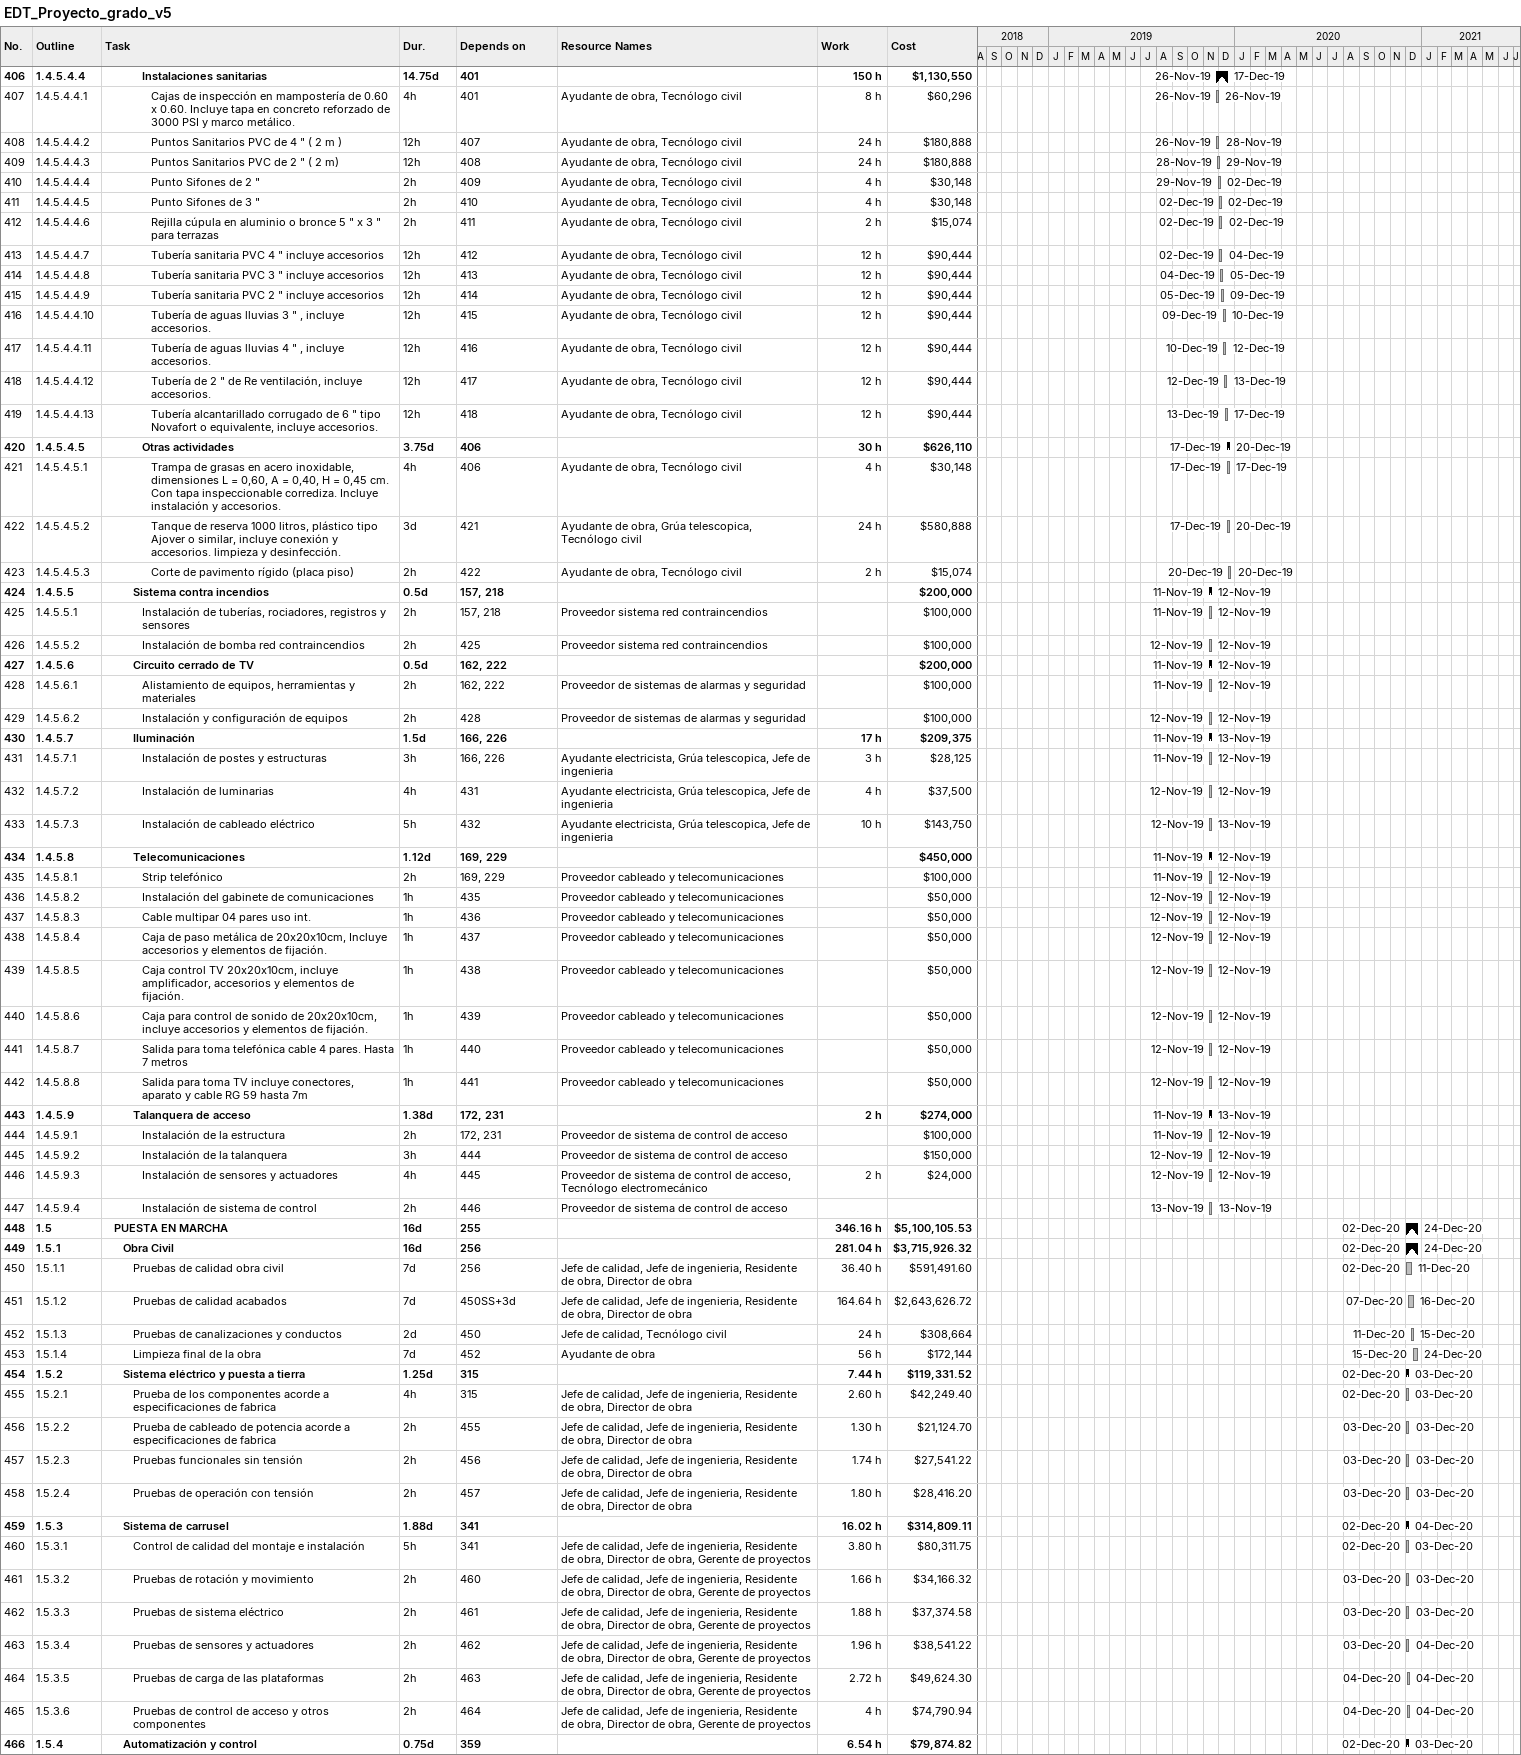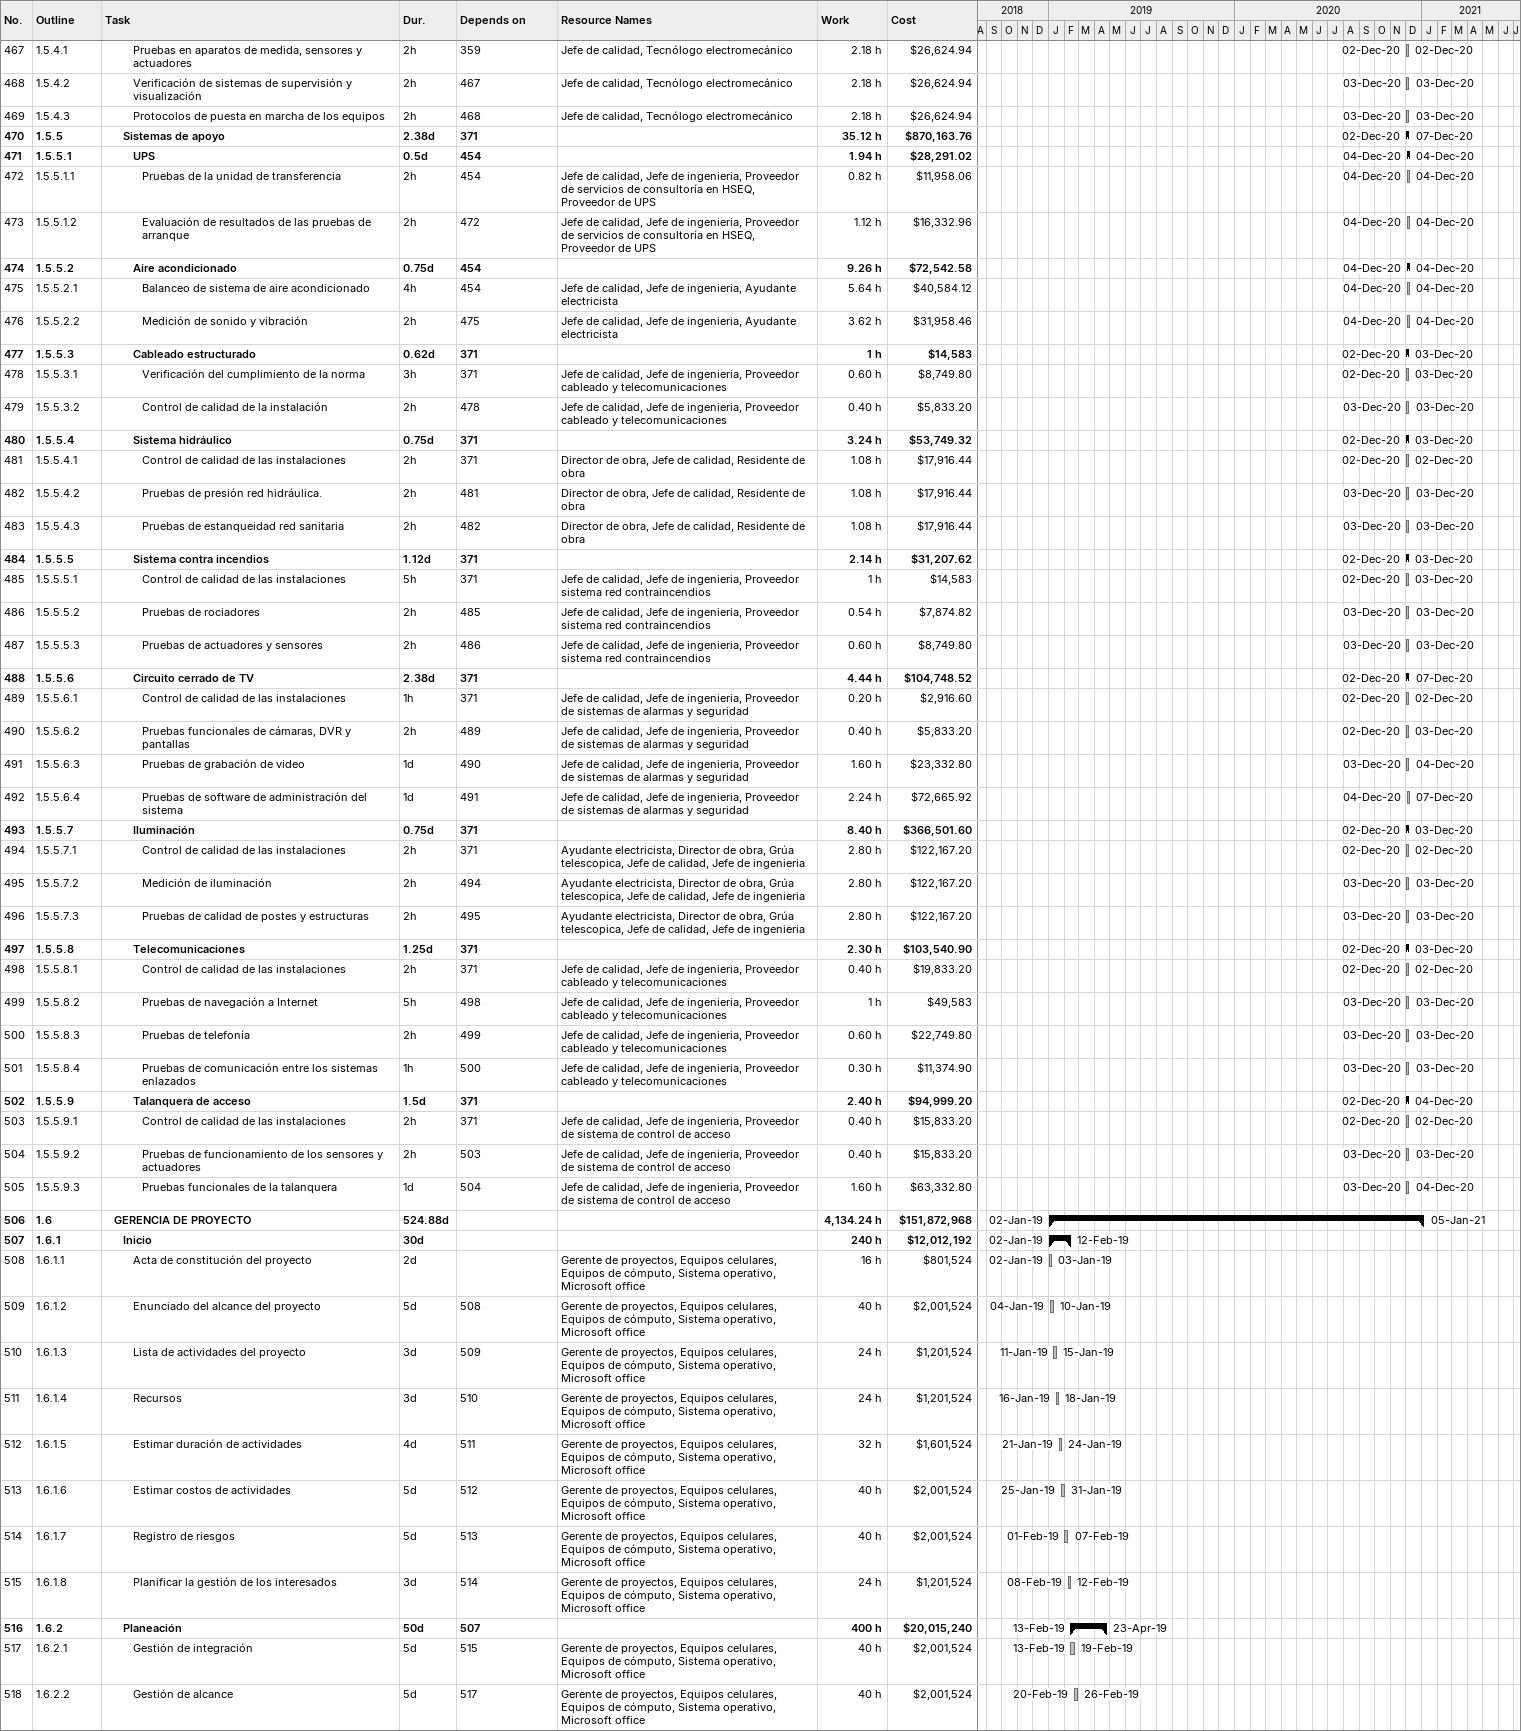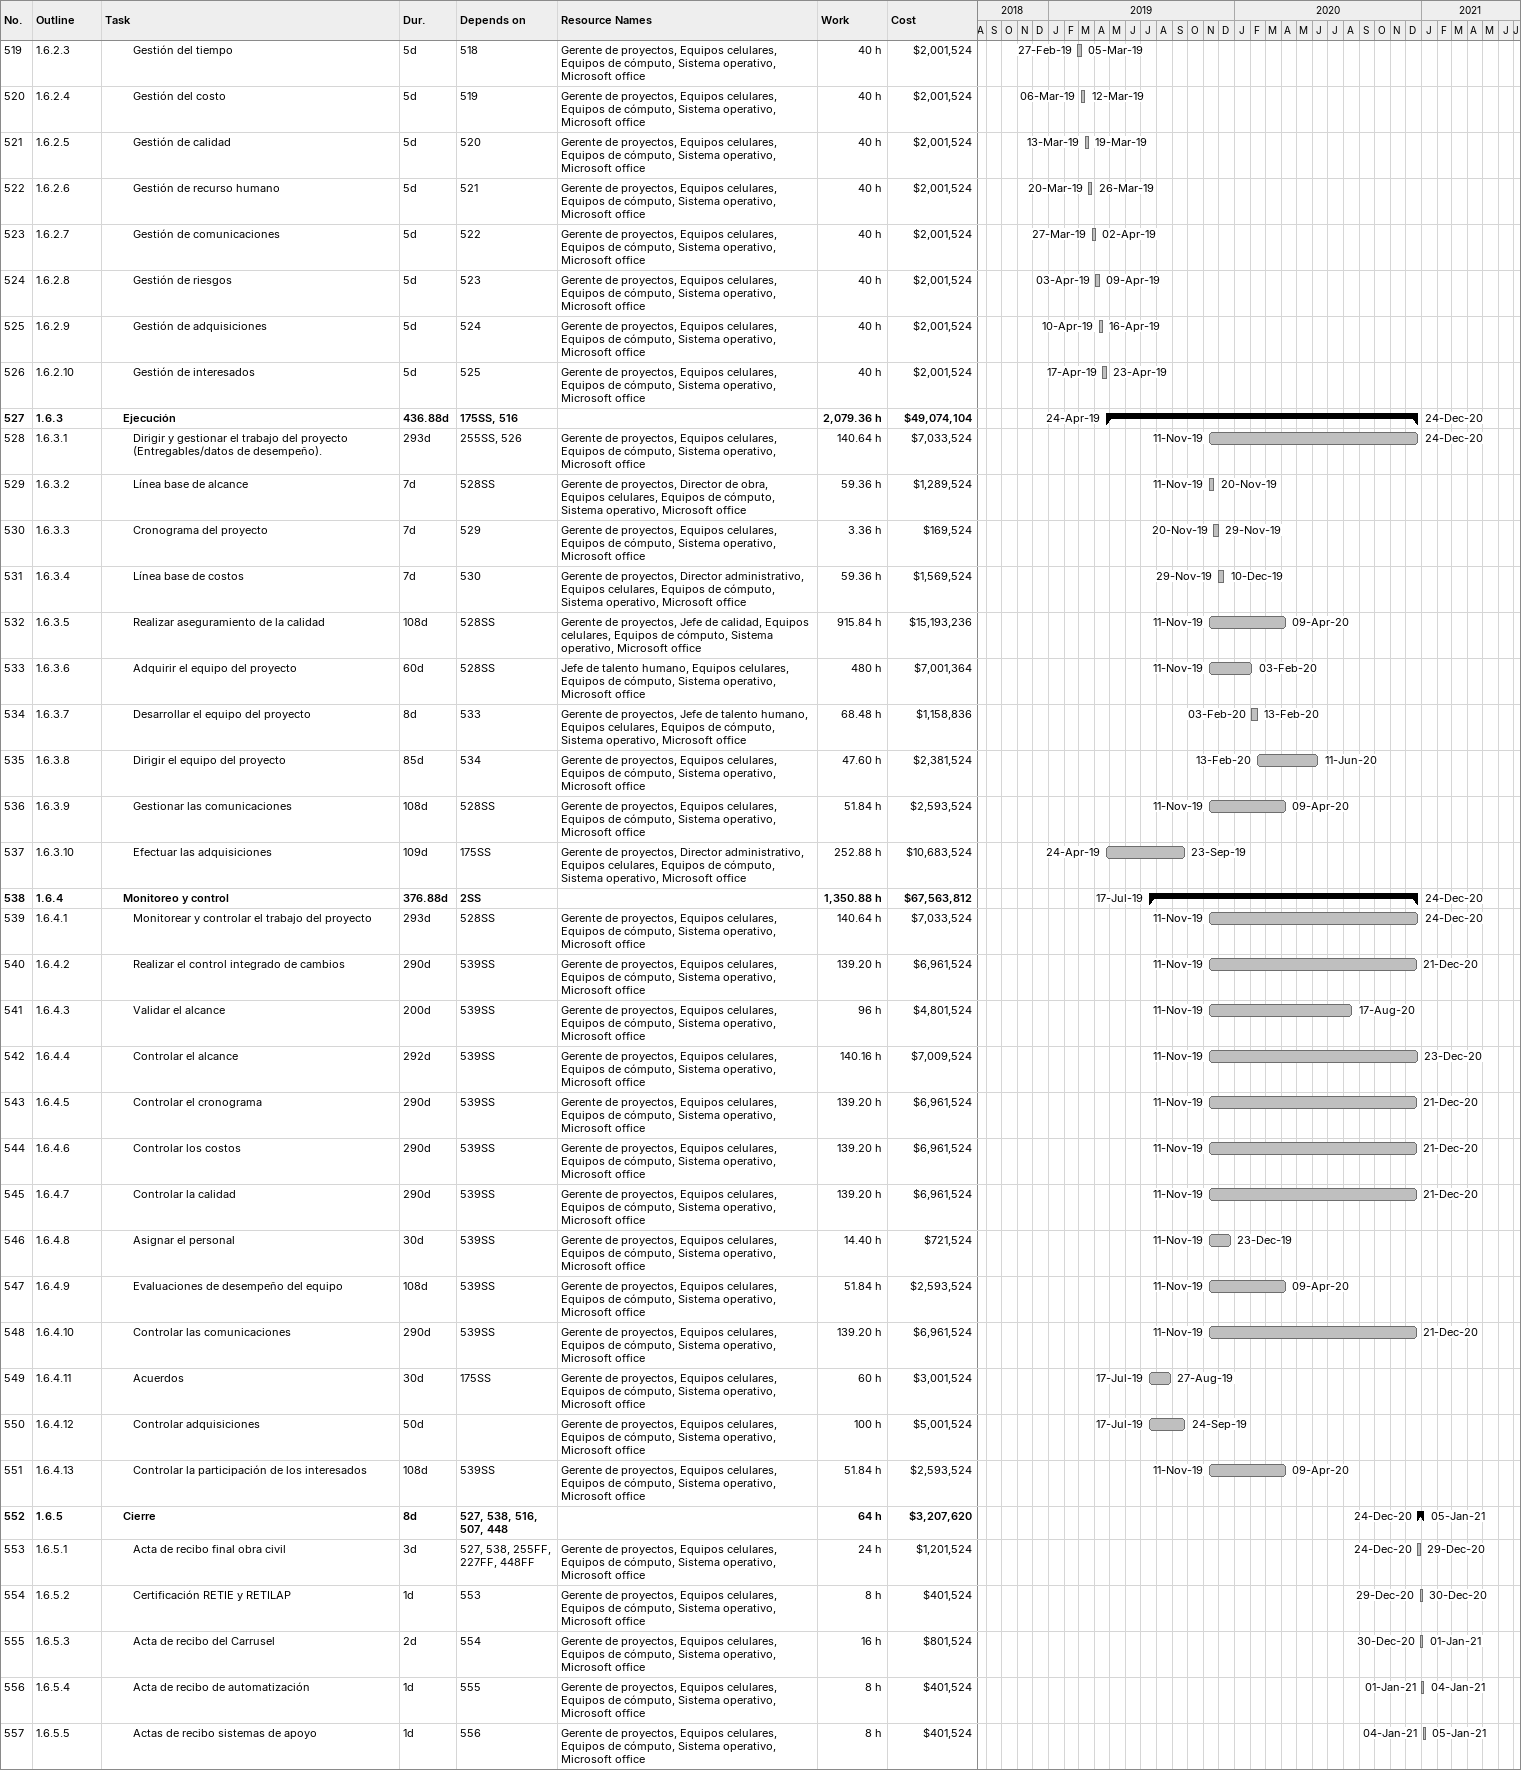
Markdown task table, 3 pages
EDT_Proyecto_grado_v5

| ID | WBS | Task | Duration | Start | Finish | Predecessors | Resources | Work (h) | Cost ($) |
|---|---|---|---|---|---|---|---|---|---|
| 406 | 1.4.5.4.4 | **Instalaciones sanitarias** | 14.75d | 2019-11-26 | 2019-12-17 | 401 |  | 150 | 1130550 |
| 407 | 1.4.5.4.4.1 | Cajas de inspección en mampostería de 0.60 x 0.60. Incluye tapa en concreto reforzado de 3000 PSI y marco metálico. | 4h | 2019-11-26 | 2019-11-26 | 401 | Ayudante de obra, Tecnólogo civil | 8 | 60296 |
| 408 | 1.4.5.4.4.2 | Puntos Sanitarios PVC de 4 " ( 2 m ) | 12h | 2019-11-26 | 2019-11-28 | 407 | Ayudante de obra, Tecnólogo civil | 24 | 180888 |
| 409 | 1.4.5.4.4.3 | Puntos Sanitarios PVC de 2 " ( 2 m) | 12h | 2019-11-28 | 2019-11-29 | 408 | Ayudante de obra, Tecnólogo civil | 24 | 180888 |
| 410 | 1.4.5.4.4.4 | Punto Sifones de 2 " | 2h | 2019-11-29 | 2019-12-02 | 409 | Ayudante de obra, Tecnólogo civil | 4 | 30148 |
| 411 | 1.4.5.4.4.5 | Punto Sifones de 3 " | 2h | 2019-12-02 | 2019-12-02 | 410 | Ayudante de obra, Tecnólogo civil | 4 | 30148 |
| 412 | 1.4.5.4.4.6 | Rejilla cúpula en aluminio o bronce 5 " x 3 " para terrazas | 2h | 2019-12-02 | 2019-12-02 | 411 | Ayudante de obra, Tecnólogo civil | 2 | 15074 |
| 413 | 1.4.5.4.4.7 | Tubería sanitaria PVC 4 " incluye accesorios | 12h | 2019-12-02 | 2019-12-04 | 412 | Ayudante de obra, Tecnólogo civil | 12 | 90444 |
| 414 | 1.4.5.4.4.8 | Tubería sanitaria PVC 3 " incluye accesorios | 12h | 2019-12-04 | 2019-12-05 | 413 | Ayudante de obra, Tecnólogo civil | 12 | 90444 |
| 415 | 1.4.5.4.4.9 | Tubería sanitaria PVC 2 " incluye accesorios | 12h | 2019-12-05 | 2019-12-09 | 414 | Ayudante de obra, Tecnólogo civil | 12 | 90444 |
| 416 | 1.4.5.4.4.10 | Tubería de aguas lluvias 3 " , incluye accesorios. | 12h | 2019-12-09 | 2019-12-10 | 415 | Ayudante de obra, Tecnólogo civil | 12 | 90444 |
| 417 | 1.4.5.4.4.11 | Tubería de aguas lluvias 4 " , incluye accesorios. | 12h | 2019-12-10 | 2019-12-12 | 416 | Ayudante de obra, Tecnólogo civil | 12 | 90444 |
| 418 | 1.4.5.4.4.12 | Tubería de 2 " de Re ventilación, incluye accesorios. | 12h | 2019-12-12 | 2019-12-13 | 417 | Ayudante de obra, Tecnólogo civil | 12 | 90444 |
| 419 | 1.4.5.4.4.13 | Tubería alcantarillado corrugado de 6 " tipo Novafort o equivalente, incluye accesorios. | 12h | 2019-12-13 | 2019-12-17 | 418 | Ayudante de obra, Tecnólogo civil | 12 | 90444 |
| 420 | 1.4.5.4.5 | **Otras actividades** | 3.75d | 2019-12-17 | 2019-12-20 | 406 |  | 30 | 626110 |
| 421 | 1.4.5.4.5.1 | Trampa de grasas en acero inoxidable, dimensiones L = 0,60, A = 0,40, H = 0,45 cm. Con tapa inspeccionable corrediza. Incluye instalación y accesorios. | 4h | 2019-12-17 | 2019-12-17 | 406 | Ayudante de obra, Tecnólogo civil | 4 | 30148 |
| 422 | 1.4.5.4.5.2 | Tanque de reserva 1000 litros, plástico tipo Ajover o similar, incluye conexión y accesorios. limpieza y desinfección. | 3d | 2019-12-17 | 2019-12-20 | 421 | Ayudante de obra, Grúa telescopica, Tecnólogo civil | 24 | 580888 |
| 423 | 1.4.5.4.5.3 | Corte de pavimento rígido (placa piso) | 2h | 2019-12-20 | 2019-12-20 | 422 | Ayudante de obra, Tecnólogo civil | 2 | 15074 |
| 424 | 1.4.5.5 | **Sistema contra incendios** | 0.5d | 2019-11-11 | 2019-11-12 | 157, 218 |  |  | 200000 |
| 425 | 1.4.5.5.1 | Instalación de tuberías, rociadores, registros y sensores | 2h | 2019-11-11 | 2019-11-12 | 157, 218 | Proveedor sistema red contraincendios |  | 100000 |
| 426 | 1.4.5.5.2 | Instalación de bomba red contraincendios | 2h | 2019-11-12 | 2019-11-12 | 425 | Proveedor sistema red contraincendios |  | 100000 |
| 427 | 1.4.5.6 | **Circuito cerrado de TV** | 0.5d | 2019-11-11 | 2019-11-12 | 162, 222 |  |  | 200000 |
| 428 | 1.4.5.6.1 | Alistamiento de equipos, herramientas y materiales | 2h | 2019-11-11 | 2019-11-12 | 162, 222 | Proveedor de sistemas de alarmas y seguridad |  | 100000 |
| 429 | 1.4.5.6.2 | Instalación y configuración de equipos | 2h | 2019-11-12 | 2019-11-12 | 428 | Proveedor de sistemas de alarmas y seguridad |  | 100000 |
| 430 | 1.4.5.7 | **Iluminación** | 1.5d | 2019-11-11 | 2019-11-13 | 166, 226 |  | 17 | 209375 |
| 431 | 1.4.5.7.1 | Instalación de postes y estructuras | 3h | 2019-11-11 | 2019-11-12 | 166, 226 | Ayudante electricista, Grúa telescopica, Jefe de ingenieria | 3 | 28125 |
| 432 | 1.4.5.7.2 | Instalación de luminarias | 4h | 2019-11-12 | 2019-11-12 | 431 | Ayudante electricista, Grúa telescopica, Jefe de ingenieria | 4 | 37500 |
| 433 | 1.4.5.7.3 | Instalación de cableado eléctrico | 5h | 2019-11-12 | 2019-11-13 | 432 | Ayudante electricista, Grúa telescopica, Jefe de ingenieria | 10 | 143750 |
| 434 | 1.4.5.8 | **Telecomunicaciones** | 1.12d | 2019-11-11 | 2019-11-12 | 169, 229 |  |  | 450000 |
| 435 | 1.4.5.8.1 | Strip telefónico | 2h | 2019-11-11 | 2019-11-12 | 169, 229 | Proveedor cableado y telecomunicaciones |  | 100000 |
| 436 | 1.4.5.8.2 | Instalación del gabinete de comunicaciones | 1h | 2019-11-12 | 2019-11-12 | 435 | Proveedor cableado y telecomunicaciones |  | 50000 |
| 437 | 1.4.5.8.3 | Cable multipar 04 pares uso int. | 1h | 2019-11-12 | 2019-11-12 | 436 | Proveedor cableado y telecomunicaciones |  | 50000 |
| 438 | 1.4.5.8.4 | Caja de paso metálica de 20x20x10cm, Incluye accesorios y elementos de fijación. | 1h | 2019-11-12 | 2019-11-12 | 437 | Proveedor cableado y telecomunicaciones |  | 50000 |
| 439 | 1.4.5.8.5 | Caja control TV 20x20x10cm, incluye amplificador, accesorios y elementos de fijación. | 1h | 2019-11-12 | 2019-11-12 | 438 | Proveedor cableado y telecomunicaciones |  | 50000 |
| 440 | 1.4.5.8.6 | Caja para control de sonido de 20x20x10cm, incluye accesorios y elementos de fijación. | 1h | 2019-11-12 | 2019-11-12 | 439 | Proveedor cableado y telecomunicaciones |  | 50000 |
| 441 | 1.4.5.8.7 | Salida para toma telefónica cable 4 pares. Hasta 7 metros | 1h | 2019-11-12 | 2019-11-12 | 440 | Proveedor cableado y telecomunicaciones |  | 50000 |
| 442 | 1.4.5.8.8 | Salida para toma TV incluye conectores, aparato y cable RG 59 hasta 7m | 1h | 2019-11-12 | 2019-11-12 | 441 | Proveedor cableado y telecomunicaciones |  | 50000 |
| 443 | 1.4.5.9 | **Talanquera de acceso** | 1.38d | 2019-11-11 | 2019-11-13 | 172, 231 |  | 2 | 274000 |
| 444 | 1.4.5.9.1 | Instalación de la estructura | 2h | 2019-11-11 | 2019-11-12 | 172, 231 | Proveedor de sistema de control de acceso |  | 100000 |
| 445 | 1.4.5.9.2 | Instalación de la talanquera | 3h | 2019-11-12 | 2019-11-12 | 444 | Proveedor de sistema de control de acceso |  | 150000 |
| 446 | 1.4.5.9.3 | Instalación de sensores y actuadores | 4h | 2019-11-12 | 2019-11-12 | 445 | Proveedor de sistema de control de acceso, Tecnólogo electromecánico | 2 | 24000 |
| 447 | 1.4.5.9.4 | Instalación de sistema de control | 2h | 2019-11-13 | 2019-11-13 | 446 | Proveedor de sistema de control de acceso |  |  |
| 448 | 1.5 | **PUESTA EN MARCHA** | 16d | 2020-12-02 | 2020-12-24 | 255 |  | 346.16 | 5100105.53 |
| 449 | 1.5.1 | **Obra Civil** | 16d | 2020-12-02 | 2020-12-24 | 256 |  | 281.04 | 3715926.32 |
| 450 | 1.5.1.1 | Pruebas de calidad obra civil | 7d | 2020-12-02 | 2020-12-11 | 256 | Jefe de calidad, Jefe de ingenieria, Residente de obra, Director de obra | 36.40 | 591491.60 |
| 451 | 1.5.1.2 | Pruebas de calidad acabados | 7d | 2020-12-07 | 2020-12-16 | 450SS+3d | Jefe de calidad, Jefe de ingenieria, Residente de obra, Director de obra | 164.64 | 2643626.72 |
| 452 | 1.5.1.3 | Pruebas de canalizaciones y conductos | 2d | 2020-12-11 | 2020-12-15 | 450 | Jefe de calidad, Tecnólogo civil | 24 | 308664 |
| 453 | 1.5.1.4 | Limpieza final de la obra | 7d | 2020-12-15 | 2020-12-24 | 452 | Ayudante de obra | 56 | 172144 |
| 454 | 1.5.2 | **Sistema eléctrico y puesta a tierra** | 1.25d | 2020-12-02 | 2020-12-03 | 315 |  | 7.44 | 119331.52 |
| 455 | 1.5.2.1 | Prueba de los componentes acorde a especificaciones de fabrica | 4h | 2020-12-02 | 2020-12-03 | 315 | Jefe de calidad, Jefe de ingenieria, Residente de obra, Director de obra | 2.60 | 42249.40 |
| 456 | 1.5.2.2 | Prueba de cableado de potencia acorde a especificaciones de fabrica | 2h | 2020-12-03 | 2020-12-03 | 455 | Jefe de calidad, Jefe de ingenieria, Residente de obra, Director de obra | 1.30 | 21124.70 |
| 457 | 1.5.2.3 | Pruebas funcionales sin tensión | 2h | 2020-12-03 | 2020-12-03 | 456 | Jefe de calidad, Jefe de ingenieria, Residente de obra, Director de obra | 1.74 | 27541.22 |
| 458 | 1.5.2.4 | Pruebas de operación con tensión | 2h | 2020-12-03 | 2020-12-03 | 457 | Jefe de calidad, Jefe de ingenieria, Residente de obra, Director de obra | 1.80 | 28416.20 |
| 459 | 1.5.3 | **Sistema de carrusel** | 1.88d | 2020-12-02 | 2020-12-04 | 341 |  | 16.02 | 314809.11 |
| 460 | 1.5.3.1 | Control de calidad del montaje e instalación | 5h | 2020-12-02 | 2020-12-03 | 341 | Jefe de calidad, Jefe de ingenieria, Residente de obra, Director de obra, Gerente de proyectos | 3.80 | 80311.75 |
| 461 | 1.5.3.2 | Pruebas de rotación y movimiento | 2h | 2020-12-03 | 2020-12-03 | 460 | Jefe de calidad, Jefe de ingenieria, Residente de obra, Director de obra, Gerente de proyectos | 1.66 | 34166.32 |
| 462 | 1.5.3.3 | Pruebas de sistema eléctrico | 2h | 2020-12-03 | 2020-12-03 | 461 | Jefe de calidad, Jefe de ingenieria, Residente de obra, Director de obra, Gerente de proyectos | 1.88 | 37374.58 |
| 463 | 1.5.3.4 | Pruebas de sensores y actuadores | 2h | 2020-12-03 | 2020-12-04 | 462 | Jefe de calidad, Jefe de ingenieria, Residente de obra, Director de obra, Gerente de proyectos | 1.96 | 38541.22 |
| 464 | 1.5.3.5 | Pruebas de carga de las plataformas | 2h | 2020-12-04 | 2020-12-04 | 463 | Jefe de calidad, Jefe de ingenieria, Residente de obra, Director de obra, Gerente de proyectos | 2.72 | 49624.30 |
| 465 | 1.5.3.6 | Pruebas de control de acceso y otros componentes | 2h | 2020-12-04 | 2020-12-04 | 464 | Jefe de calidad, Jefe de ingenieria, Residente de obra, Director de obra, Gerente de proyectos | 4 | 74790.94 |
| 466 | 1.5.4 | **Automatización y control** | 0.75d | 2020-12-02 | 2020-12-03 | 359 |  | 6.54 | 79874.82 |
| 467 | 1.5.4.1 | Pruebas en aparatos de medida, sensores y actuadores | 2h | 2020-12-02 | 2020-12-02 | 359 | Jefe de calidad, Tecnólogo electromecánico | 2.18 | 26624.94 |
| 468 | 1.5.4.2 | Verificación de sistemas de supervisión y visualización | 2h | 2020-12-03 | 2020-12-03 | 467 | Jefe de calidad, Tecnólogo electromecánico | 2.18 | 26624.94 |
| 469 | 1.5.4.3 | Protocolos de puesta en marcha de los equipos | 2h | 2020-12-03 | 2020-12-03 | 468 | Jefe de calidad, Tecnólogo electromecánico | 2.18 | 26624.94 |
| 470 | 1.5.5 | **Sistemas de apoyo** | 2.38d | 2020-12-02 | 2020-12-07 | 371 |  | 35.12 | 870163.76 |
| 471 | 1.5.5.1 | **UPS** | 0.5d | 2020-12-04 | 2020-12-04 | 454 |  | 1.94 | 28291.02 |
| 472 | 1.5.5.1.1 | Pruebas de la unidad de transferencia | 2h | 2020-12-04 | 2020-12-04 | 454 | Jefe de calidad, Jefe de ingenieria, Proveedor de servicios de consultoría en HSEQ, Proveedor de UPS | 0.82 | 11958.06 |
| 473 | 1.5.5.1.2 | Evaluación de resultados de las pruebas de arranque | 2h | 2020-12-04 | 2020-12-04 | 472 | Jefe de calidad, Jefe de ingenieria, Proveedor de servicios de consultoría en HSEQ, Proveedor de UPS | 1.12 | 16332.96 |
| 474 | 1.5.5.2 | **Aire acondicionado** | 0.75d | 2020-12-04 | 2020-12-04 | 454 |  | 9.26 | 72542.58 |
| 475 | 1.5.5.2.1 | Balanceo de sistema de aire acondicionado | 4h | 2020-12-04 | 2020-12-04 | 454 | Jefe de calidad, Jefe de ingenieria, Ayudante electricista | 5.64 | 40584.12 |
| 476 | 1.5.5.2.2 | Medición de sonido y vibración | 2h | 2020-12-04 | 2020-12-04 | 475 | Jefe de calidad, Jefe de ingenieria, Ayudante electricista | 3.62 | 31958.46 |
| 477 | 1.5.5.3 | **Cableado estructurado** | 0.62d | 2020-12-02 | 2020-12-03 | 371 |  | 1 | 14583 |
| 478 | 1.5.5.3.1 | Verificación del cumplimiento de la norma | 3h | 2020-12-02 | 2020-12-03 | 371 | Jefe de calidad, Jefe de ingenieria, Proveedor cableado y telecomunicaciones | 0.60 | 8749.80 |
| 479 | 1.5.5.3.2 | Control de calidad de la instalación | 2h | 2020-12-03 | 2020-12-03 | 478 | Jefe de calidad, Jefe de ingenieria, Proveedor cableado y telecomunicaciones | 0.40 | 5833.20 |
| 480 | 1.5.5.4 | **Sistema hidráulico** | 0.75d | 2020-12-02 | 2020-12-03 | 371 |  | 3.24 | 53749.32 |
| 481 | 1.5.5.4.1 | Control de calidad de las instalaciones | 2h | 2020-12-02 | 2020-12-02 | 371 | Director de obra, Jefe de calidad, Residente de obra | 1.08 | 17916.44 |
| 482 | 1.5.5.4.2 | Pruebas de presión red hidráulica. | 2h | 2020-12-03 | 2020-12-03 | 481 | Director de obra, Jefe de calidad, Residente de obra | 1.08 | 17916.44 |
| 483 | 1.5.5.4.3 | Pruebas de estanqueidad red sanitaria | 2h | 2020-12-03 | 2020-12-03 | 482 | Director de obra, Jefe de calidad, Residente de obra | 1.08 | 17916.44 |
| 484 | 1.5.5.5 | **Sistema contra incendios** | 1.12d | 2020-12-02 | 2020-12-03 | 371 |  | 2.14 | 31207.62 |
| 485 | 1.5.5.5.1 | Control de calidad de las instalaciones | 5h | 2020-12-02 | 2020-12-03 | 371 | Jefe de calidad, Jefe de ingenieria, Proveedor sistema red contraincendios | 1 | 14583 |
| 486 | 1.5.5.5.2 | Pruebas de rociadores | 2h | 2020-12-03 | 2020-12-03 | 485 | Jefe de calidad, Jefe de ingenieria, Proveedor sistema red contraincendios | 0.54 | 7874.82 |
| 487 | 1.5.5.5.3 | Pruebas de actuadores y sensores | 2h | 2020-12-03 | 2020-12-03 | 486 | Jefe de calidad, Jefe de ingenieria, Proveedor sistema red contraincendios | 0.60 | 8749.80 |
| 488 | 1.5.5.6 | **Circuito cerrado de TV** | 2.38d | 2020-12-02 | 2020-12-07 | 371 |  | 4.44 | 104748.52 |
| 489 | 1.5.5.6.1 | Control de calidad de las instalaciones | 1h | 2020-12-02 | 2020-12-02 | 371 | Jefe de calidad, Jefe de ingenieria, Proveedor de sistemas de alarmas y seguridad | 0.20 | 2916.60 |
| 490 | 1.5.5.6.2 | Pruebas funcionales de cámaras, DVR y pantallas | 2h | 2020-12-02 | 2020-12-03 | 489 | Jefe de calidad, Jefe de ingenieria, Proveedor de sistemas de alarmas y seguridad | 0.40 | 5833.20 |
| 491 | 1.5.5.6.3 | Pruebas de grabación de video | 1d | 2020-12-03 | 2020-12-04 | 490 | Jefe de calidad, Jefe de ingenieria, Proveedor de sistemas de alarmas y seguridad | 1.60 | 23332.80 |
| 492 | 1.5.5.6.4 | Pruebas de software de administración del sistema | 1d | 2020-12-04 | 2020-12-07 | 491 | Jefe de calidad, Jefe de ingenieria, Proveedor de sistemas de alarmas y seguridad | 2.24 | 72665.92 |
| 493 | 1.5.5.7 | **Iluminación** | 0.75d | 2020-12-02 | 2020-12-03 | 371 |  | 8.40 | 366501.60 |
| 494 | 1.5.5.7.1 | Control de calidad de las instalaciones | 2h | 2020-12-02 | 2020-12-02 | 371 | Ayudante electricista, Director de obra, Grúa telescopica, Jefe de calidad, Jefe de ingenieria | 2.80 | 122167.20 |
| 495 | 1.5.5.7.2 | Medición de iluminación | 2h | 2020-12-03 | 2020-12-03 | 494 | Ayudante electricista, Director de obra, Grúa telescopica, Jefe de calidad, Jefe de ingenieria | 2.80 | 122167.20 |
| 496 | 1.5.5.7.3 | Pruebas de calidad de postes y estructuras | 2h | 2020-12-03 | 2020-12-03 | 495 | Ayudante electricista, Director de obra, Grúa telescopica, Jefe de calidad, Jefe de ingenieria | 2.80 | 122167.20 |
| 497 | 1.5.5.8 | **Telecomunicaciones** | 1.25d | 2020-12-02 | 2020-12-03 | 371 |  | 2.30 | 103540.90 |
| 498 | 1.5.5.8.1 | Control de calidad de las instalaciones | 2h | 2020-12-02 | 2020-12-02 | 371 | Jefe de calidad, Jefe de ingenieria, Proveedor cableado y telecomunicaciones | 0.40 | 19833.20 |
| 499 | 1.5.5.8.2 | Pruebas de navegación a Internet | 5h | 2020-12-03 | 2020-12-03 | 498 | Jefe de calidad, Jefe de ingenieria, Proveedor cableado y telecomunicaciones | 1 | 49583 |
| 500 | 1.5.5.8.3 | Pruebas de telefonía | 2h | 2020-12-03 | 2020-12-03 | 499 | Jefe de calidad, Jefe de ingenieria, Proveedor cableado y telecomunicaciones | 0.60 | 22749.80 |
| 501 | 1.5.5.8.4 | Pruebas de comunicación entre los sistemas enlazados | 1h | 2020-12-03 | 2020-12-03 | 500 | Jefe de calidad, Jefe de ingenieria, Proveedor cableado y telecomunicaciones | 0.30 | 11374.90 |
| 502 | 1.5.5.9 | **Talanquera de acceso** | 1.5d | 2020-12-02 | 2020-12-04 | 371 |  | 2.40 | 94999.20 |
| 503 | 1.5.5.9.1 | Control de calidad de las instalaciones | 2h | 2020-12-02 | 2020-12-02 | 371 | Jefe de calidad, Jefe de ingenieria, Proveedor de sistema de control de acceso | 0.40 | 15833.20 |
| 504 | 1.5.5.9.2 | Pruebas de funcionamiento de los sensores y actuadores | 2h | 2020-12-03 | 2020-12-03 | 503 | Jefe de calidad, Jefe de ingenieria, Proveedor de sistema de control de acceso | 0.40 | 15833.20 |
| 505 | 1.5.5.9.3 | Pruebas funcionales de la talanquera | 1d | 2020-12-03 | 2020-12-04 | 504 | Jefe de calidad, Jefe de ingenieria, Proveedor de sistema de control de acceso | 1.60 | 63332.80 |
| 506 | 1.6 | **GERENCIA DE PROYECTO** | 524.88d | 2019-01-02 | 2021-01-05 |  |  | 4134.24 | 151872968 |
| 507 | 1.6.1 | **Inicio** | 30d | 2019-01-02 | 2019-02-12 |  |  | 240 | 12012192 |
| 508 | 1.6.1.1 | Acta de constitución del proyecto | 2d | 2019-01-02 | 2019-01-03 |  | Gerente de proyectos, Equipos celulares, Equipos de cómputo, Sistema operativo, Microsoft office | 16 | 801524 |
| 509 | 1.6.1.2 | Enunciado del alcance del proyecto | 5d | 2019-01-04 | 2019-01-10 | 508 | Gerente de proyectos, Equipos celulares, Equipos de cómputo, Sistema operativo, Microsoft office | 40 | 2001524 |
| 510 | 1.6.1.3 | Lista de actividades del proyecto | 3d | 2019-01-11 | 2019-01-15 | 509 | Gerente de proyectos, Equipos celulares, Equipos de cómputo, Sistema operativo, Microsoft office | 24 | 1201524 |
| 511 | 1.6.1.4 | Recursos | 3d | 2019-01-16 | 2019-01-18 | 510 | Gerente de proyectos, Equipos celulares, Equipos de cómputo, Sistema operativo, Microsoft office | 24 | 1201524 |
| 512 | 1.6.1.5 | Estimar duración de actividades | 4d | 2019-01-21 | 2019-01-24 | 511 | Gerente de proyectos, Equipos celulares, Equipos de cómputo, Sistema operativo, Microsoft office | 32 | 1601524 |
| 513 | 1.6.1.6 | Estimar costos de actividades | 5d | 2019-01-25 | 2019-01-31 | 512 | Gerente de proyectos, Equipos celulares, Equipos de cómputo, Sistema operativo, Microsoft office | 40 | 2001524 |
| 514 | 1.6.1.7 | Registro de riesgos | 5d | 2019-02-01 | 2019-02-07 | 513 | Gerente de proyectos, Equipos celulares, Equipos de cómputo, Sistema operativo, Microsoft office | 40 | 2001524 |
| 515 | 1.6.1.8 | Planificar la gestión de los interesados | 3d | 2019-02-08 | 2019-02-12 | 514 | Gerente de proyectos, Equipos celulares, Equipos de cómputo, Sistema operativo, Microsoft office | 24 | 1201524 |
| 516 | 1.6.2 | **Planeación** | 50d | 2019-02-13 | 2019-04-23 | 507 |  | 400 | 20015240 |
| 517 | 1.6.2.1 | Gestión de integración | 5d | 2019-02-13 | 2019-02-19 | 515 | Gerente de proyectos, Equipos celulares, Equipos de cómputo, Sistema operativo, Microsoft office | 40 | 2001524 |
| 518 | 1.6.2.2 | Gestión de alcance | 5d | 2019-02-20 | 2019-02-26 | 517 | Gerente de proyectos, Equipos celulares, Equipos de cómputo, Sistema operativo, Microsoft office | 40 | 2001524 |
| 519 | 1.6.2.3 | Gestión del tiempo | 5d | 2019-02-27 | 2019-03-05 | 518 | Gerente de proyectos, Equipos celulares, Equipos de cómputo, Sistema operativo, Microsoft office | 40 | 2001524 |
| 520 | 1.6.2.4 | Gestión del costo | 5d | 2019-03-06 | 2019-03-12 | 519 | Gerente de proyectos, Equipos celulares, Equipos de cómputo, Sistema operativo, Microsoft office | 40 | 2001524 |
| 521 | 1.6.2.5 | Gestión de calidad | 5d | 2019-03-13 | 2019-03-19 | 520 | Gerente de proyectos, Equipos celulares, Equipos de cómputo, Sistema operativo, Microsoft office | 40 | 2001524 |
| 522 | 1.6.2.6 | Gestión de recurso humano | 5d | 2019-03-20 | 2019-03-26 | 521 | Gerente de proyectos, Equipos celulares, Equipos de cómputo, Sistema operativo, Microsoft office | 40 | 2001524 |
| 523 | 1.6.2.7 | Gestión de comunicaciones | 5d | 2019-03-27 | 2019-04-02 | 522 | Gerente de proyectos, Equipos celulares, Equipos de cómputo, Sistema operativo, Microsoft office | 40 | 2001524 |
| 524 | 1.6.2.8 | Gestión de riesgos | 5d | 2019-04-03 | 2019-04-09 | 523 | Gerente de proyectos, Equipos celulares, Equipos de cómputo, Sistema operativo, Microsoft office | 40 | 2001524 |
| 525 | 1.6.2.9 | Gestión de adquisiciones | 5d | 2019-04-10 | 2019-04-16 | 524 | Gerente de proyectos, Equipos celulares, Equipos de cómputo, Sistema operativo, Microsoft office | 40 | 2001524 |
| 526 | 1.6.2.10 | Gestión de interesados | 5d | 2019-04-17 | 2019-04-23 | 525 | Gerente de proyectos, Equipos celulares, Equipos de cómputo, Sistema operativo, Microsoft office | 40 | 2001524 |
| 527 | 1.6.3 | **Ejecución** | 436.88d | 2019-04-24 | 2020-12-24 | 175SS, 516 |  | 2079.36 | 49074104 |
| 528 | 1.6.3.1 | Dirigir y gestionar el trabajo del proyecto (Entregables/datos de desempeño). | 293d | 2019-11-11 | 2020-12-24 | 255SS, 526 | Gerente de proyectos, Equipos celulares, Equipos de cómputo, Sistema operativo, Microsoft office | 140.64 | 7033524 |
| 529 | 1.6.3.2 | Línea base de alcance | 7d | 2019-11-11 | 2019-11-20 | 528SS | Gerente de proyectos, Director de obra, Equipos celulares, Equipos de cómputo, Sistema operativo, Microsoft office | 59.36 | 1289524 |
| 530 | 1.6.3.3 | Cronograma del proyecto | 7d | 2019-11-20 | 2019-11-29 | 529 | Gerente de proyectos, Equipos celulares, Equipos de cómputo, Sistema operativo, Microsoft office | 3.36 | 169524 |
| 531 | 1.6.3.4 | Línea base de costos | 7d | 2019-11-29 | 2019-12-10 | 530 | Gerente de proyectos, Director administrativo, Equipos celulares, Equipos de cómputo, Sistema operativo, Microsoft office | 59.36 | 1569524 |
| 532 | 1.6.3.5 | Realizar aseguramiento de la calidad | 108d | 2019-11-11 | 2020-04-09 | 528SS | Gerente de proyectos, Jefe de calidad, Equipos celulares, Equipos de cómputo, Sistema operativo, Microsoft office | 915.84 | 15193236 |
| 533 | 1.6.3.6 | Adquirir el equipo del proyecto | 60d | 2019-11-11 | 2020-02-03 | 528SS | Jefe de talento humano, Equipos celulares, Equipos de cómputo, Sistema operativo, Microsoft office | 480 | 7001364 |
| 534 | 1.6.3.7 | Desarrollar el equipo del proyecto | 8d | 2020-02-03 | 2020-02-13 | 533 | Gerente de proyectos, Jefe de talento humano, Equipos celulares, Equipos de cómputo, Sistema operativo, Microsoft office | 68.48 | 1158836 |
| 535 | 1.6.3.8 | Dirigir el equipo del proyecto | 85d | 2020-02-13 | 2020-06-11 | 534 | Gerente de proyectos, Equipos celulares, Equipos de cómputo, Sistema operativo, Microsoft office | 47.60 | 2381524 |
| 536 | 1.6.3.9 | Gestionar las comunicaciones | 108d | 2019-11-11 | 2020-04-09 | 528SS | Gerente de proyectos, Equipos celulares, Equipos de cómputo, Sistema operativo, Microsoft office | 51.84 | 2593524 |
| 537 | 1.6.3.10 | Efectuar las adquisiciones | 109d | 2019-04-24 | 2019-09-23 | 175SS | Gerente de proyectos, Director administrativo, Equipos celulares, Equipos de cómputo, Sistema operativo, Microsoft office | 252.88 | 10683524 |
| 538 | 1.6.4 | **Monitoreo y control** | 376.88d | 2019-07-17 | 2020-12-24 | 2SS |  | 1350.88 | 67563812 |
| 539 | 1.6.4.1 | Monitorear y controlar el trabajo del proyecto | 293d | 2019-11-11 | 2020-12-24 | 528SS | Gerente de proyectos, Equipos celulares, Equipos de cómputo, Sistema operativo, Microsoft office | 140.64 | 7033524 |
| 540 | 1.6.4.2 | Realizar el control integrado de cambios | 290d | 2019-11-11 | 2020-12-21 | 539SS | Gerente de proyectos, Equipos celulares, Equipos de cómputo, Sistema operativo, Microsoft office | 139.20 | 6961524 |
| 541 | 1.6.4.3 | Validar el alcance | 200d | 2019-11-11 | 2020-08-17 | 539SS | Gerente de proyectos, Equipos celulares, Equipos de cómputo, Sistema operativo, Microsoft office | 96 | 4801524 |
| 542 | 1.6.4.4 | Controlar el alcance | 292d | 2019-11-11 | 2020-12-23 | 539SS | Gerente de proyectos, Equipos celulares, Equipos de cómputo, Sistema operativo, Microsoft office | 140.16 | 7009524 |
| 543 | 1.6.4.5 | Controlar el cronograma | 290d | 2019-11-11 | 2020-12-21 | 539SS | Gerente de proyectos, Equipos celulares, Equipos de cómputo, Sistema operativo, Microsoft office | 139.20 | 6961524 |
| 544 | 1.6.4.6 | Controlar los costos | 290d | 2019-11-11 | 2020-12-21 | 539SS | Gerente de proyectos, Equipos celulares, Equipos de cómputo, Sistema operativo, Microsoft office | 139.20 | 6961524 |
| 545 | 1.6.4.7 | Controlar la calidad | 290d | 2019-11-11 | 2020-12-21 | 539SS | Gerente de proyectos, Equipos celulares, Equipos de cómputo, Sistema operativo, Microsoft office | 139.20 | 6961524 |
| 546 | 1.6.4.8 | Asignar el personal | 30d | 2019-11-11 | 2019-12-23 | 539SS | Gerente de proyectos, Equipos celulares, Equipos de cómputo, Sistema operativo, Microsoft office | 14.40 | 721524 |
| 547 | 1.6.4.9 | Evaluaciones de desempeño del equipo | 108d | 2019-11-11 | 2020-04-09 | 539SS | Gerente de proyectos, Equipos celulares, Equipos de cómputo, Sistema operativo, Microsoft office | 51.84 | 2593524 |
| 548 | 1.6.4.10 | Controlar las comunicaciones | 290d | 2019-11-11 | 2020-12-21 | 539SS | Gerente de proyectos, Equipos celulares, Equipos de cómputo, Sistema operativo, Microsoft office | 139.20 | 6961524 |
| 549 | 1.6.4.11 | Acuerdos | 30d | 2019-07-17 | 2019-08-27 | 175SS | Gerente de proyectos, Equipos celulares, Equipos de cómputo, Sistema operativo, Microsoft office | 60 | 3001524 |
| 550 | 1.6.4.12 | Controlar adquisiciones | 50d | 2019-07-17 | 2019-09-24 |  | Gerente de proyectos, Equipos celulares, Equipos de cómputo, Sistema operativo, Microsoft office | 100 | 5001524 |
| 551 | 1.6.4.13 | Controlar la participación de los interesados | 108d | 2019-11-11 | 2020-04-09 | 539SS | Gerente de proyectos, Equipos celulares, Equipos de cómputo, Sistema operativo, Microsoft office | 51.84 | 2593524 |
| 552 | 1.6.5 | **Cierre** | 8d | 2020-12-24 | 2021-01-05 | 527, 538, 516, 507, 448 |  | 64 | 3207620 |
| 553 | 1.6.5.1 | Acta de recibo final obra civil | 3d | 2020-12-24 | 2020-12-29 | 527, 538, 255FF, 227FF, 448FF | Gerente de proyectos, Equipos celulares, Equipos de cómputo, Sistema operativo, Microsoft office | 24 | 1201524 |
| 554 | 1.6.5.2 | Certificación RETIE y RETILAP | 1d | 2020-12-29 | 2020-12-30 | 553 | Gerente de proyectos, Equipos celulares, Equipos de cómputo, Sistema operativo, Microsoft office | 8 | 401524 |
| 555 | 1.6.5.3 | Acta de recibo del Carrusel | 2d | 2020-12-30 | 2021-01-01 | 554 | Gerente de proyectos, Equipos celulares, Equipos de cómputo, Sistema operativo, Microsoft office | 16 | 801524 |
| 556 | 1.6.5.4 | Acta de recibo de automatización | 1d | 2021-01-01 | 2021-01-04 | 555 | Gerente de proyectos, Equipos celulares, Equipos de cómputo, Sistema operativo, Microsoft office | 8 | 401524 |
| 557 | 1.6.5.5 | Actas de recibo sistemas de apoyo | 1d | 2021-01-04 | 2021-01-05 | 556 | Gerente de proyectos, Equipos celulares, Equipos de cómputo, Sistema operativo, Microsoft office | 8 | 401524 |
